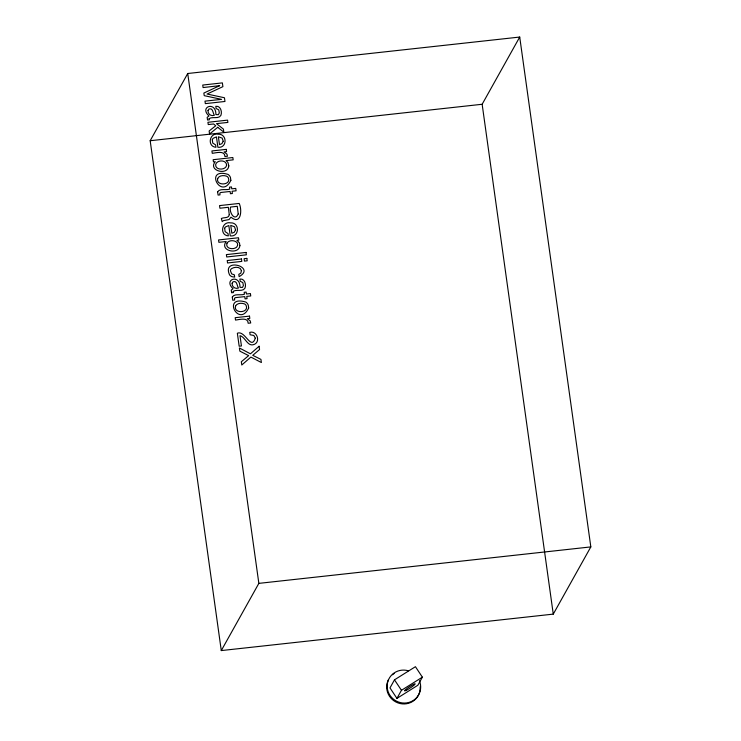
<?xml version="1.0" encoding="UTF-8"?>
<svg xmlns="http://www.w3.org/2000/svg" width="741" height="741" viewBox="0 0 741 741"><rect width="100%" height="100%" fill="white"/><g stroke="black" fill="none" stroke-linecap="round" stroke-linejoin="round"><path stroke-width="1.11" d="M150.173 140.725L187.732 73.507L519.719 37.05L590.827 546.904L553.268 614.122L221.281 650.579L150.173 140.725L482.15 104.268L519.719 37.05M221.281 650.579L258.85 583.371L187.732 73.507M394.499 679.83L389.988 687.907L396.935 698.383L417.868 685.249L422.379 677.172L415.432 666.696L394.499 679.83L401.446 690.306L396.935 698.383M401.446 690.306L422.379 677.172M258.85 583.371L590.827 546.904M482.15 104.268L553.268 614.122M419.415 680.692A16.876 16.367 29.2 0 1 406.8 702.885A16.876 16.367 29.2 0 1 387.191 685.369A16.876 16.367 29.2 0 1 408.337 670.79M420.147 686.87A16.876 16.367 29.2 0 1 400.112 703.542A16.876 16.367 29.2 0 1 388.423 679.756M392.443 674.745A16.876 16.367 29.2 0 1 394.156 673.504M209.138 118.653L209.323 119.829L207.545 120.023L207.156 117.328L208.981 115.985C198.82 106.723 216.15 100.72 215.9 114.586L218.4 114.679L219.299 112.854L218.762 109.853L216.103 108.501L215.798 106.287C220.568 105.546 222.365 111.798 220.883 115.401C218.549 119.403 212.259 116.281 209.138 118.653M233.23 291.398L233.415 292.584L231.646 292.778L231.248 290.083L233.072 288.731C222.911 279.477 240.251 273.466 239.991 287.341L242.492 287.425L243.391 285.6L242.853 282.599L240.195 281.256L239.889 279.033C244.66 278.301 246.457 284.553 244.975 288.147C242.64 292.149 236.351 289.036 233.23 291.398M241.39 270.622L240.853 273.133L238.787 274.337L239.111 276.643C256.553 267.075 221.633 256.997 229.534 274.828A4.992 4.844 29.2 0 0 232.109 276.708L234.675 277.134L234.351 274.818L231.674 273.901L230.405 270.752A3.001 2.908 29.2 0 1 231.507 268.677C234.378 266.732 240.492 266.334 241.39 270.622M217.622 191.873L218.086 195.078L219.984 194.874L219.845 193.105L220.772 192.493L230.118 191.465L230.432 193.725L232.396 193.503L232.081 191.252L236.083 190.808L235.749 188.409L231.748 188.844L231.479 186.936L229.515 187.149L229.784 189.066C226.274 190.622 219.92 188.029 217.622 191.873M232.294 297.021L232.748 300.225L234.647 300.022L234.508 298.252L235.443 297.641L244.78 296.613L245.095 298.873L247.068 298.651L246.753 296.4L250.745 295.955L250.412 293.556L246.41 293.992L246.151 292.084L244.178 292.297L244.447 294.214C240.945 295.77 234.582 293.177 232.294 297.021M208.026 110.52C207.582 113.966 211.129 116.587 214.353 115.272C212.75 113.123 213.093 107.436 208.999 109.001L208.026 110.52M232.128 283.266C231.674 286.721 235.23 289.342 238.445 288.027C236.851 285.878 237.194 280.191 233.091 281.756L232.128 283.266M255.302 338.183C251.004 351.012 245.114 329.865 237.352 333.246L239.167 346.214L241.436 345.964L239.991 335.645C245.614 337.081 247.568 347.64 254.672 344.222C260.758 341.092 256.599 330.375 249.773 332.348L250.106 334.765L253.857 335.488L255.302 338.183M229.275 214.677C229.025 218.614 223.828 217.113 221.346 218.475L222.235 221.642L223.319 220.67L229.034 219.568L230.96 217.169C241.02 225.56 242.363 209.916 239.186 203.442L219.549 205.6L219.92 208.221L228.339 207.295L229.275 214.677M230.868 180.322C221.087 200.774 203.71 167.049 227.978 174.376A6.002 5.826 29.2 0 1 230.46 177.562L230.868 180.322M248.67 308.006C238.898 328.458 221.522 294.733 245.79 302.059A6.002 5.826 29.2 0 1 248.272 305.255L248.67 308.006M228.812 165.873C227.83 176.089 207.554 170.652 215.288 161.686L213.454 161.89L213.149 159.704L232.85 157.537L233.174 159.843L226.051 160.63L227.876 162.316L228.812 165.873M212.287 139.623L212.741 143.032L215.65 144.94L215.974 147.274C206.85 146.57 209.37 132.278 218.252 134.241C227.357 133.649 227.394 148.524 217.9 147.264L216.455 136.909L213.102 138.308L212.287 139.623M224.643 228.256L225.107 231.655L228.015 233.563L228.339 235.907C219.206 235.193 221.726 220.911 230.618 222.865C239.723 222.281 239.751 237.157 230.266 235.888L228.821 225.533L225.468 226.931L224.643 228.256M238.231 213.954C234.86 222.059 228.774 211.935 230.553 207.054L237.268 206.313L238.231 213.954M239.899 245.577C238.741 255.441 218.993 250.653 226.19 241.529L218.882 242.326L218.549 239.954L238.5 237.759L238.824 240.065L236.925 240.279L239.436 242.909L239.899 245.577M217.724 178.451C215.501 186.065 231.136 185.537 228.441 178.155A3.325 3.223 29.2 0 0 226.561 176.182C223.671 175.135 219.216 175.321 217.724 178.451M235.536 306.135C233.313 313.749 248.948 313.221 246.253 305.848A3.325 3.223 29.2 0 0 244.373 303.866C241.483 302.819 237.027 303.004 235.536 306.135M223.198 141.29L221.874 143.671L219.475 144.615L218.382 136.761L222.189 138.132L223.198 141.29M235.564 229.914L234.239 232.294L231.831 233.239L230.738 225.394L234.545 226.755L235.564 229.914M226.589 165.447C225.57 170.43 214.992 170.458 215.668 164.493C216.909 159.602 226.876 159.602 226.589 165.447M226.996 243.168C225.032 248.819 233.554 250.125 236.722 247.068C240.992 241.066 229.691 238.352 226.996 243.168M259.109 346.26L250.439 353.818L239.408 347.983L239.852 351.151L248.67 355.634L241.325 361.747L241.788 365.007L250.893 357.079L261.378 362.534L260.934 359.404L252.746 355.319L259.563 349.548L259.109 346.26M217.724 127.313L209.564 134.01L209.138 130.972L215.742 125.775L213.621 123.979L208.249 124.571L207.934 122.284L227.57 120.135L227.885 122.413L216.483 123.664L223.411 129.091L223.838 132.13L217.724 127.313M219.642 85.669L203.858 93.06L204.22 95.654L221.55 99.368L204.979 101.137L205.331 103.629L224.968 101.471L224.449 97.747L207.072 94.042L222.893 86.651L222.374 82.89L202.738 85.048L203.09 87.558L219.642 85.669M226.246 149.376L211.926 150.951L212.259 153.322C215.863 152.952 224.847 150.127 224.921 156.508L227.459 156.221L226.968 154.156L224.088 151.905L226.561 151.636L226.246 149.376M246.021 252.449L226.385 254.608L226.718 256.979L246.355 254.83L246.021 252.449M241.464 258.98L227.218 260.545L227.552 262.962L241.798 261.397L241.464 258.98M246.846 258.387L244.122 258.692L244.456 261.101L247.188 260.804L246.846 258.387M249.504 316.129L235.184 317.694L235.518 320.075C239.121 319.695 248.105 316.87 248.17 323.252L250.717 322.974L250.226 320.899L247.346 318.658L249.819 318.38L249.504 316.129M406.642 690.14A6.326 0.722 -33.6 0 0 415.145 684.045A6.326 0.722 -33.6 0 0 407.939 687.805A6.326 0.722 -33.6 0 0 406.642 690.14"/></g></svg>
